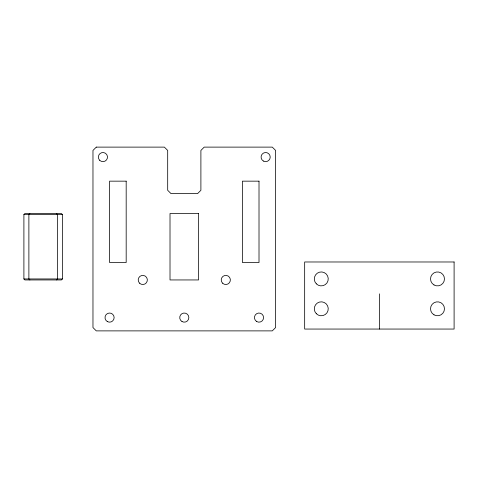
<?xml version="1.0" encoding="UTF-8"?>
<svg xmlns="http://www.w3.org/2000/svg" width="478" height="478" viewBox="0 0 478 478"><rect width="100%" height="100%" fill="white"/><g stroke="black" fill="none" stroke-linecap="round" stroke-linejoin="round"><path stroke-width="0.72" d="M23.9 214.532L24.898 213.535L61.423 213.535L62.421 214.532L62.421 278.949L61.423 279.947L24.898 279.947L23.9 278.949L23.9 214.532L62.421 214.532M29.875 213.535L28.883 214.532L28.883 278.949L29.875 279.947M56.446 279.947L57.438 278.949L57.438 214.532L56.446 213.535M23.9 278.949L62.421 278.949M379.383 293.856L379.383 329.055M96.293 147.116L92.971 150.439L92.971 327.561L96.293 330.884L272.293 330.884L275.609 327.561L275.609 150.439L272.293 147.116L204.214 147.116L200.897 150.439L200.897 190.286L197.575 193.608L171.01 193.608L167.688 190.286L167.688 150.439L164.366 147.116L96.293 147.116M126.18 181.156L109.576 181.156L109.576 262.512L126.18 262.512L126.18 181.156M259.01 181.156L242.406 181.156L242.406 262.512L259.01 262.512L259.01 181.156M198.567 213.535L170.013 213.535L170.013 279.947L198.567 279.947L198.567 213.535M454.1 261.98L304.665 261.98L304.665 329.055L454.1 329.055L454.1 261.98M263.366 161.038A4.565 4.565 0 0 0 270.213 157.083A4.565 4.565 0 0 0 263.366 153.127A4.565 4.565 0 0 0 263.366 161.038M222.569 283.179A4.565 4.565 0 0 0 230.211 281.13A4.565 4.565 0 0 0 224.618 275.537A4.565 4.565 0 0 0 222.569 283.179M139.552 283.179A4.565 4.565 0 0 0 147.194 281.13A4.565 4.565 0 0 0 141.602 275.537A4.565 4.565 0 0 0 139.552 283.179M99.705 160.309A4.565 4.565 0 0 0 107.341 158.266A4.565 4.565 0 0 0 101.754 152.673A4.565 4.565 0 0 0 99.705 160.309M107.293 321.551A4.565 4.565 0 0 0 114.14 317.601A4.565 4.565 0 0 0 107.293 313.646A4.565 4.565 0 0 0 107.293 321.551M182.01 321.551A4.565 4.565 0 0 0 188.858 317.601A4.565 4.565 0 0 0 182.01 313.646A4.565 4.565 0 0 0 182.01 321.551M256.722 321.551A4.565 4.565 0 0 0 263.575 317.601A4.565 4.565 0 0 0 256.722 313.646A4.565 4.565 0 0 0 256.722 321.551M316.34 313.729A6.973 6.973 0 0 0 328.01 310.604A6.973 6.973 0 0 0 319.465 302.066A6.973 6.973 0 0 0 316.34 313.729M316.34 283.842A6.973 6.973 0 0 0 328.01 280.717A6.973 6.973 0 0 0 319.465 272.179A6.973 6.973 0 0 0 316.34 283.842M434.012 284.954A6.973 6.973 0 0 0 444.468 278.913A6.973 6.973 0 0 0 434.012 272.872A6.973 6.973 0 0 0 434.012 284.954M434.012 314.841A6.973 6.973 0 0 0 444.468 308.8A6.973 6.973 0 0 0 434.012 302.759A6.973 6.973 0 0 0 434.012 314.841"/></g></svg>
